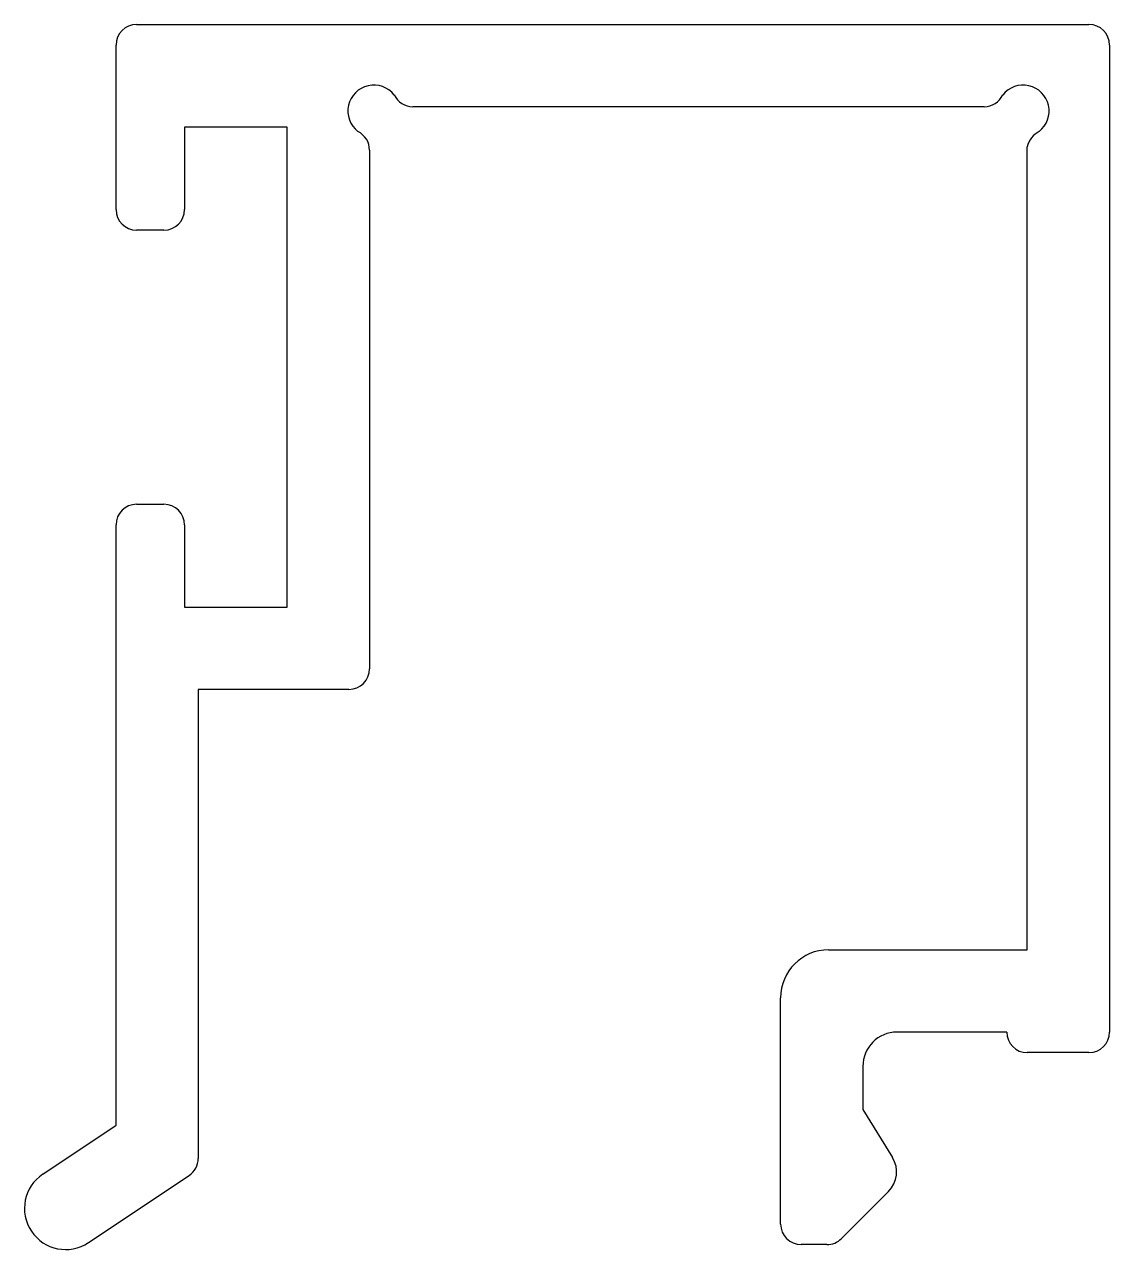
# Model space of a CAD drawing. Extents: x 44.5 to 60.4, y 23.9 to 41.8.
import ezdxf

# ---------------------------------------------------------------- set-up
doc = ezdxf.new("R2010")
doc.units = 0
doc.layers.get('0').update_dxf_attribs({"linetype": 'CONTINUOUS'})

msp = doc.modelspace()

# ---------------------------------------------------------------- linework, layer by layer
for p, q in [((46.168, 41.783), (60.068, 41.783)), ((45.868, 39.083), (45.868, 41.483)), ((60.368, 41.483), (60.368, 27.083)), ((58.538, 40.583), (50.2, 40.583)), ((48.368, 40.283), (46.868, 40.283)), ((46.868, 40.283), (46.868, 39.083)), ((48.368, 33.283), (48.368, 40.283)), ((49.568, 39.95), (49.568, 32.383)), ((59.168, 28.283), (59.168, 39.997)), ((46.568, 38.783), (46.168, 38.783)), ((46.168, 34.783), (46.568, 34.783)), ((45.868, 25.723), (45.868, 34.483)), ((46.868, 34.483), (46.868, 33.283)), ((46.868, 33.283), (48.368, 33.283)), ((47.068, 32.083), (47.068, 25.241)), ((49.268, 32.083), (47.068, 32.083)), ((56.268, 28.283), (59.168, 28.283)), ((55.568, 24.283), (55.568, 27.583)), ((58.868, 27.083), (57.268, 27.083)), ((60.068, 26.783), (59.168, 26.783)), ((56.768, 26.583), (56.768, 25.953)), ((56.768, 25.953), (57.201, 25.252)), ((44.799, 25.01), (45.868, 25.723)), ((45.465, 24.012), (46.934, 24.991)), ((57.144, 24.759), (56.456, 24.071)), ((56.244, 23.983), (55.868, 23.983))]:
    msp.add_line(p, q)
for centre, radius, start, end in [((46.168, 41.483), 0.3, 90, 180), ((60.068, 41.483), 0.3, 0, 90), ((49.631, 40.52), 0.379, 38.1632, 231.8368), ((50.2, 40.883), 0.3, 205.3769, 270), ((58.538, 40.883), 0.3, 270, 334.6231), ((59.107, 40.52), 0.379, 308.1632, 141.8368), ((49.268, 39.95), 0.3, 0, 64.6231), ((59.498, 39.921), 0.339, 117.4421, 166.9712), ((46.168, 39.083), 0.3, 180, 270), ((46.568, 39.083), 0.3, 270, 0), ((46.168, 34.483), 0.3, 90, 180), ((46.568, 34.483), 0.3, 0, 90), ((49.268, 32.383), 0.3, 270, 0), ((56.268, 27.583), 0.7, 90, 180), ((57.268, 26.583), 0.5, 90, 180), ((59.168, 27.083), 0.3, 180, 270), ((60.068, 27.083), 0.3, 270, 0), ((46.768, 25.241), 0.3, 303.6901, 0), ((56.861, 25.042), 0.4, 315, 31.7391), ((45.132, 24.511), 0.6, 123.6901, 303.6901), ((55.868, 24.283), 0.3, 180, 270), ((56.244, 24.283), 0.3, 270, 315)]:
    msp.add_arc(centre, radius, start, end)

doc.saveas('drawing.dxf')
